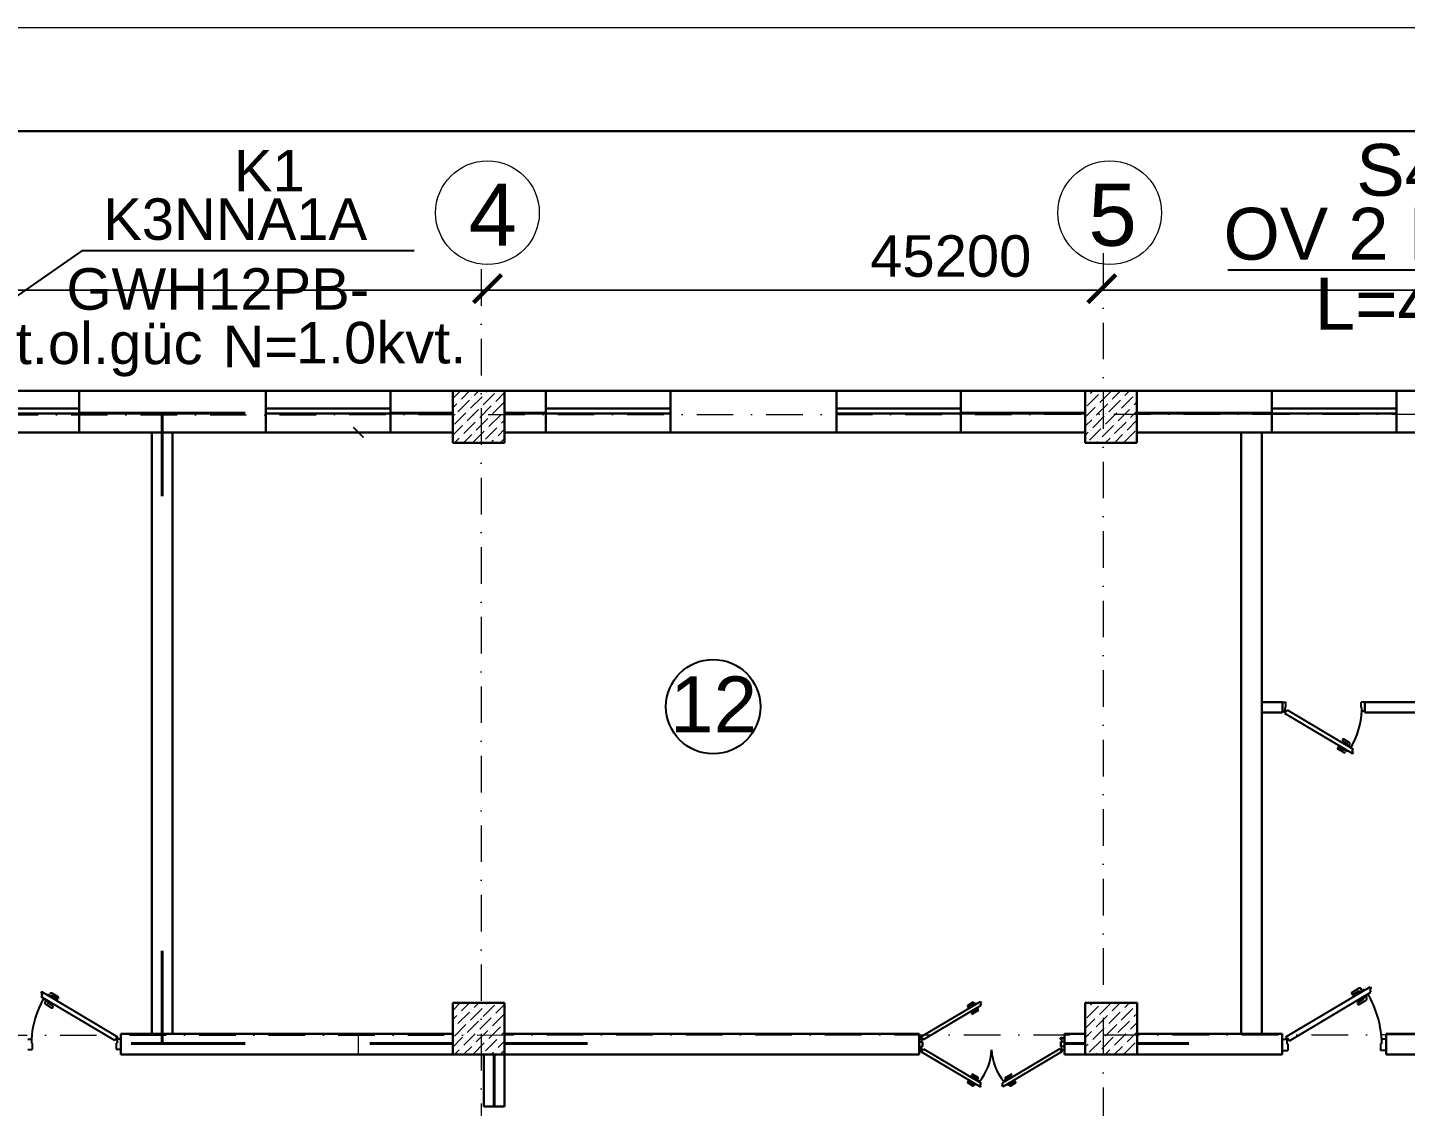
# Model space of a CAD drawing. Header units: millimetres. Extents: x 895788 to 1136524, y -21936 to 400945.
# Drawn here: x 1035898 to 1049184, y 179006 to 189410 of the extents above; entities that cross this region are included whole.
import ezdxf

# ---------------------------------------------------------------- set-up
doc = ezdxf.new("R2010")
doc.units = ezdxf.units.MM
doc.linetypes.add('( Hidden )', pattern=[0.275, 0.15, -0.125])
doc.linetypes.add('Штрихпунктирная', pattern=[670.277762, 352.777767, -176.388884, 0, -141.111112])
doc.layers.add('0_ANNOT_Dimensions', color=7, linetype='Continuous')
for name, color, linetype, lineweight in [('Arakesmelerin xətti_Pen_No__1', 7, 'Continuous', 15), ('ДВЕРИ', 7, 'Continuous', 5), ('невидимка_Ном._пера__241_Ном._пера__7', 7, 'Continuous', 60), ('оси_Ном._пера__1', 7, 'Continuous', 15), ('перегородка_Ном._пера__7', 7, 'Continuous', 60), ('перегородка_Ном._пера__7_Ном._пера__7', 7, 'Continuous', 60)]:
    doc.layers.add(name, color=color, linetype=linetype, lineweight=lineweight)
doc.styles.get("Standard").update_dxf_attribs({"font": 'arial.ttf', "height": 400})
doc.styles.add('СГЕНЕРИР_СТИЛЬ_1', font='arial.ttf')

# ---------------------------------------------------------------- blocks, each defined once
blk = doc.blocks.new('_ArchTick')
at = {"color": 0, "linetype": 'ByBlock', "const_width": 0.15}
blk.add_lwpolyline([(-0.5, -0.5), (0.5, 0.5)], dxfattribs=at)

msp = doc.modelspace()

# ---------------------------------------------------------------- linework, layer by layer
at = {"lineweight": 30}
msp.add_line((1020488.296, 188411.871), (1099331.354, 188411.871), dxfattribs=at)
for p, q in [((1036422.483, 187257.757), (1035209.59, 186413.664)), ((1036422.637, 187260.215), (1039624.906, 187260.215)), ((1072130.618, 186880.032), (1026639.395, 186874.706))]:
    msp.add_line(p, q)
at = {"color": 7}
msp.add_line((1051020.66, 187071.9), (1047471.567, 187071.018), dxfattribs=at)
at = {"color": 0, "lineweight": 30}
for p, q in [((1028597.151, 185905.584), (1069997.151, 185905.584)), ((1036396.67, 185905.584), (1035196.67, 185905.584)), ((1036396.67, 185505.584), (1036396.67, 185905.584)), ((1039396.67, 185905.584), (1038196.67, 185905.584)), ((1038196.67, 185905.584), (1038196.67, 185505.584)), ((1039396.67, 185505.584), (1039396.67, 185905.584)), ((1042096.67, 185905.584), (1040896.67, 185905.584)), ((1040896.67, 185905.584), (1040896.67, 185505.584)), ((1042096.67, 185505.584), (1042096.67, 185905.584)), ((1044896.788, 185905.584), (1043696.788, 185905.584)), ((1043696.788, 185905.584), (1043696.788, 185505.584)), ((1044896.788, 185505.584), (1044896.788, 185905.584)), ((1049096.67, 185905.584), (1047896.67, 185905.584)), ((1047896.67, 185905.584), (1047896.67, 185505.584)), ((1049096.67, 185505.584), (1049096.67, 185905.584)), ((1035196.67, 185505.584), (1036396.67, 185505.584)), ((1037096.974, 185505.584), (1036396.67, 185505.584)), ((1037096.974, 179705.579), (1037096.974, 185505.584)), ((1037096.974, 185505.584), (1037296.974, 185505.584)), ((1037296.974, 185505.584), (1037296.974, 179705.579)), ((1038196.67, 185505.584), (1037296.974, 185505.584)), ((1038196.67, 185505.584), (1039396.67, 185505.584)), ((1039997.346, 185505.584), (1039396.67, 185505.584)), ((1040896.67, 185505.584), (1040497.346, 185505.584)), ((1040896.67, 185505.584), (1042096.67, 185505.584)), ((1043696.67, 185505.584), (1042096.67, 185505.584)), ((1043696.788, 185505.584), (1044896.788, 185505.584)), ((1046095.391, 185505.584), (1044896.67, 185505.584)), ((1047896.67, 185505.584), (1046595.391, 185505.584)), ((1047598.984, 179705.865), (1047598.984, 185505.584)), ((1047598.984, 185505.584), (1047798.984, 185505.584)), ((1047798.984, 185505.584), (1047798.984, 179705.865)), ((1047896.67, 185505.584), (1049096.67, 185505.584)), ((1050496.67, 185505.584), (1049096.67, 185505.584)), ((1047798.984, 182905.584), (1047998.984, 182905.584)), ((1047998.984, 182905.584), (1047998.984, 182805.584)), ((1048792.485, 182905.584), (1048792.485, 182805.584)), ((1048792.485, 182905.584), (1052392.764, 182905.584)), ((1047798.984, 182805.584), (1047998.984, 182805.584)), ((1052397.503, 182805.584), (1048792.485, 182805.584)), ((1036796.87, 179705.865), (1036796.87, 179505.579)), ((1039996.974, 179705.579), (1036796.87, 179705.579)), ((1036796.87, 179705.579), (1037096.974, 179705.579)), ((1037296.974, 179705.579), (1037096.974, 179705.579)), ((1040497.346, 179705.579), (1044496.974, 179705.579)), ((1044496.974, 179705.579), (1044496.974, 179505.579)), ((1045896.974, 179705.579), (1045896.974, 179505.579)), ((1045896.974, 179705.579), (1046096.956, 179705.579)), ((1046596.956, 179705.579), (1047996.956, 179705.579)), ((1047798.984, 179705.865), (1047598.984, 179705.865)), ((1047996.956, 179705.579), (1047996.956, 179505.579)), ((1048996.956, 179705.579), (1048996.956, 179505.579)), ((1048996.956, 179705.579), (1052096.956, 179705.579)), ((1039997.346, 179505.579), (1036796.87, 179505.579)), ((1040496.974, 179505.579), (1040296.974, 179505.579)), ((1040296.974, 179505.579), (1040296.974, 179005.579)), ((1040496.974, 179005.579), (1040496.974, 179505.579)), ((1044496.974, 179505.579), (1040496.974, 179505.579)), ((1047996.956, 179505.579), (1045896.974, 179505.579)), ((1056897.43, 179505.579), (1048996.956, 179505.579)), ((1040496.974, 179005.579), (1040296.974, 179005.579))]:
    msp.add_line(p, q, dxfattribs=at)
at = {"color": 3, "lineweight": 30}
for p, q in [((1040497.346, 185905.584), (1039997.346, 185905.584)), ((1039997.346, 185905.584), (1039997.346, 185405.584)), ((1040497.346, 185405.584), (1040497.346, 185905.584)), ((1046595.391, 185905.584), (1046095.391, 185905.584)), ((1046095.391, 185905.584), (1046095.391, 185405.584)), ((1046595.391, 185405.584), (1046595.391, 185905.584)), ((1039997.346, 185405.584), (1040497.346, 185405.584)), ((1046095.391, 185405.584), (1046595.391, 185405.584)), ((1040497.346, 180005.579), (1039997.346, 180005.579)), ((1039997.346, 180005.579), (1039997.346, 179505.579)), ((1040497.346, 179505.579), (1040497.346, 180005.579)), ((1046596.956, 180005.579), (1046096.956, 180005.579)), ((1046096.956, 180005.579), (1046096.956, 179505.579)), ((1046596.956, 179505.579), (1046596.956, 180005.579)), ((1039997.346, 179505.579), (1040497.346, 179505.579)), ((1046096.956, 179505.579), (1046596.956, 179505.579))]:
    msp.add_line(p, q, dxfattribs=at)
at = {"lineweight": 9}
for p, q in [((1039997.346, 185831.173), (1040070.524, 185904.351)), ((1040081.572, 185827.011), (1040160.145, 185905.584)), ((1040203.106, 185860.157), (1040248.534, 185905.584)), ((1040291.495, 185771.769), (1040401.98, 185882.254)), ((1040324.64, 185893.303), (1040336.922, 185905.584)), ((1040413.029, 185804.914), (1040497.346, 185889.231)), ((1040424.077, 185904.351), (1040424.077, 185904.351)), ((1046147.973, 185882.254), (1046171.304, 185905.584)), ((1046236.362, 185793.866), (1046346.847, 185904.351)), ((1046247.41, 185893.303), (1046247.41, 185893.303)), ((1046357.896, 185827.011), (1046436.469, 185905.584)), ((1046479.43, 185860.157), (1046524.857, 185905.584)), ((1039997.346, 185742.785), (1040037.378, 185782.817)), ((1040048.427, 185705.477), (1040158.912, 185815.963)), ((1040059.475, 185804.914), (1040059.475, 185804.914)), ((1040169.961, 185738.623), (1040280.446, 185849.108)), ((1040181.009, 185838.06), (1040181.009, 185838.06)), ((1040258.349, 185650.235), (1040368.834, 185760.72)), ((1040269.398, 185749.672), (1040269.398, 185749.672)), ((1040302.543, 185871.205), (1040302.543, 185871.205)), ((1040379.883, 185683.38), (1040490.368, 185793.866)), ((1040390.932, 185782.817), (1040390.932, 185782.817)), ((1046095.391, 185829.671), (1046103.779, 185838.06)), ((1046095.391, 185652.895), (1046192.168, 185749.672)), ((1046114.828, 185760.72), (1046225.313, 185871.205)), ((1046125.876, 185860.157), (1046125.876, 185860.157)), ((1046203.216, 185672.332), (1046313.702, 185782.817)), ((1046214.265, 185771.769), (1046214.265, 185771.769)), ((1046324.75, 185705.477), (1046435.236, 185815.963)), ((1046335.799, 185804.914), (1046335.799, 185804.914)), ((1046446.284, 185738.623), (1046556.77, 185849.108)), ((1046457.333, 185838.06), (1046457.333, 185838.06)), ((1046545.721, 185749.672), (1046545.721, 185749.672)), ((1046567.818, 185771.769), (1046595.391, 185799.341)), ((1046578.867, 185871.205), (1046578.867, 185871.205)), ((1039997.346, 185654.396), (1040004.232, 185661.283)), ((1040015.281, 185583.943), (1040125.766, 185694.429)), ((1040026.33, 185683.38), (1040026.33, 185683.38)), ((1040136.815, 185617.089), (1040247.3, 185727.574)), ((1040147.864, 185716.526), (1040147.864, 185716.526)), ((1040225.203, 185528.701), (1040335.689, 185639.186)), ((1040236.252, 185628.138), (1040236.252, 185628.138)), ((1040346.737, 185561.846), (1040457.223, 185672.332)), ((1040357.786, 185661.283), (1040357.786, 185661.283)), ((1040468.271, 185594.992), (1040497.346, 185624.066)), ((1040479.32, 185694.429), (1040479.32, 185694.429)), ((1046095.391, 185564.506), (1046159.022, 185628.138)), ((1046170.071, 185550.798), (1046280.556, 185661.283)), ((1046181.119, 185650.235), (1046181.119, 185650.235)), ((1046291.605, 185583.943), (1046402.09, 185694.429)), ((1046302.653, 185683.38), (1046302.653, 185683.38)), ((1046413.139, 185617.089), (1046523.624, 185727.574)), ((1046424.187, 185716.526), (1046424.187, 185716.526)), ((1046501.527, 185528.701), (1046595.391, 185622.565)), ((1046512.575, 185628.138), (1046512.575, 185628.138)), ((1046534.672, 185650.235), (1046595.391, 185710.953)), ((1039997.346, 185477.62), (1040092.621, 185572.895)), ((1040102.087, 185405.584), (1040181.009, 185484.506)), ((1040103.669, 185495.555), (1040214.155, 185606.04)), ((1040114.718, 185594.992), (1040114.718, 185594.992)), ((1040192.058, 185407.167), (1040302.543, 185517.652)), ((1040203.106, 185506.604), (1040203.106, 185506.604)), ((1040313.592, 185440.312), (1040424.077, 185550.798)), ((1040324.64, 185539.749), (1040324.64, 185539.749)), ((1040435.126, 185473.458), (1040497.346, 185535.678)), ((1040446.174, 185572.895), (1040446.174, 185572.895)), ((1046095.391, 185476.118), (1046125.876, 185506.604)), ((1046136.925, 185429.264), (1046247.41, 185539.749)), ((1046147.973, 185528.701), (1046147.973, 185528.701)), ((1046258.459, 185462.409), (1046368.944, 185572.895)), ((1046269.507, 185561.846), (1046269.507, 185561.846)), ((1046378.411, 185405.584), (1046457.333, 185484.506)), ((1046379.993, 185495.555), (1046490.478, 185606.04)), ((1046391.041, 185594.992), (1046391.041, 185594.992)), ((1046468.381, 185407.167), (1046578.867, 185517.652)), ((1046479.43, 185506.604), (1046479.43, 185506.604)), ((1040013.699, 185405.584), (1040059.475, 185451.361)), ((1040081.572, 185473.458), (1040081.572, 185473.458)), ((1040291.495, 185418.215), (1040291.495, 185418.215)), ((1040367.252, 185405.584), (1040390.932, 185429.264)), ((1040413.029, 185451.361), (1040413.029, 185451.361)), ((1040455.641, 185405.584), (1040497.346, 185447.29)), ((1046114.828, 185407.167), (1046114.828, 185407.167)), ((1046201.634, 185405.584), (1046214.265, 185418.215)), ((1046236.362, 185440.312), (1046236.362, 185440.312)), ((1046290.022, 185405.584), (1046335.799, 185451.361)), ((1046357.896, 185473.458), (1046357.896, 185473.458)), ((1046567.818, 185418.215), (1046567.818, 185418.215)), ((1046589.915, 185440.312), (1046595.391, 185445.788)), ((1039997.346, 179931.167), (1040070.524, 180004.345)), ((1040048.427, 179805.472), (1040158.912, 179915.957)), ((1040059.475, 179904.909), (1040059.475, 179904.909)), ((1040081.572, 179927.006), (1040160.145, 180005.579)), ((1040169.961, 179838.617), (1040280.446, 179949.103)), ((1040181.009, 179938.054), (1040181.009, 179938.054)), ((1040203.106, 179960.151), (1040248.534, 180005.579)), ((1040291.495, 179871.763), (1040401.98, 179982.248)), ((1040302.543, 179971.2), (1040302.543, 179971.2)), ((1040324.64, 179993.297), (1040336.922, 180005.579)), ((1040413.029, 179904.909), (1040497.346, 179989.226)), ((1040424.077, 180004.345), (1040424.077, 180004.345)), ((1046096.956, 179932.796), (1046102.214, 179938.054)), ((1046113.263, 179860.714), (1046223.748, 179971.2)), ((1046124.311, 179960.151), (1046124.311, 179960.151)), ((1046146.408, 179982.248), (1046169.739, 180005.579)), ((1046234.797, 179893.86), (1046345.282, 180004.345)), ((1046245.845, 179993.297), (1046245.845, 179993.297)), ((1046323.185, 179805.472), (1046433.671, 179915.957)), ((1046334.234, 179904.909), (1046334.234, 179904.909)), ((1046356.331, 179927.006), (1046434.904, 180005.579)), ((1046444.719, 179838.617), (1046555.205, 179949.103)), ((1046455.768, 179938.054), (1046455.768, 179938.054)), ((1046477.865, 179960.151), (1046523.292, 180005.579)), ((1046566.253, 179871.763), (1046596.956, 179902.466)), ((1046577.302, 179971.2), (1046577.302, 179971.2)), ((1039997.346, 179842.779), (1040037.378, 179882.811)), ((1040015.281, 179683.938), (1040125.766, 179794.423)), ((1040026.33, 179783.375), (1040026.33, 179783.375)), ((1040136.815, 179717.083), (1040247.3, 179827.569)), ((1040147.864, 179816.52), (1040147.864, 179816.52)), ((1040258.349, 179750.229), (1040368.834, 179860.714)), ((1040269.398, 179849.666), (1040269.398, 179849.666)), ((1040346.737, 179661.841), (1040457.223, 179772.326)), ((1040379.883, 179783.375), (1040490.368, 179893.86)), ((1040390.932, 179882.811), (1040390.932, 179882.811)), ((1040479.32, 179794.423), (1040479.32, 179794.423)), ((1046096.956, 179756.019), (1046190.603, 179849.666)), ((1046201.651, 179772.326), (1046312.137, 179882.811)), ((1046212.7, 179871.763), (1046212.7, 179871.763)), ((1046290.04, 179683.938), (1046400.525, 179794.423)), ((1046301.088, 179783.375), (1046301.088, 179783.375)), ((1046411.574, 179717.083), (1046522.059, 179827.569)), ((1046422.622, 179816.52), (1046422.622, 179816.52)), ((1046533.108, 179750.229), (1046596.956, 179814.077)), ((1046544.156, 179849.666), (1046544.156, 179849.666)), ((1039997.346, 179754.391), (1040004.232, 179761.277)), ((1039997.346, 179577.614), (1040092.621, 179672.889)), ((1040103.669, 179595.549), (1040214.155, 179706.035)), ((1040114.718, 179694.986), (1040114.718, 179694.986)), ((1040225.203, 179628.695), (1040335.689, 179739.18)), ((1040236.252, 179728.132), (1040236.252, 179728.132)), ((1040313.592, 179540.307), (1040424.077, 179650.792)), ((1040324.64, 179639.744), (1040324.64, 179639.744)), ((1040357.786, 179761.277), (1040357.786, 179761.277)), ((1040435.126, 179573.452), (1040497.346, 179635.672)), ((1040446.174, 179672.889), (1040446.174, 179672.889)), ((1040468.271, 179694.986), (1040497.346, 179724.061)), ((1046096.956, 179667.631), (1046157.457, 179728.132)), ((1046135.36, 179529.258), (1046245.845, 179639.744)), ((1046168.506, 179650.792), (1046278.991, 179761.277)), ((1046179.554, 179750.229), (1046179.554, 179750.229)), ((1046256.894, 179562.404), (1046367.379, 179672.889)), ((1046267.942, 179661.841), (1046267.942, 179661.841)), ((1046378.428, 179595.549), (1046488.913, 179706.035)), ((1046389.476, 179694.986), (1046389.476, 179694.986)), ((1046499.962, 179628.695), (1046596.956, 179725.689)), ((1046511.01, 179728.132), (1046511.01, 179728.132)), ((1040013.699, 179505.579), (1040059.475, 179551.355)), ((1040081.572, 179573.452), (1040081.572, 179573.452)), ((1040102.087, 179505.579), (1040181.009, 179584.501)), ((1040192.058, 179507.161), (1040302.543, 179617.646)), ((1040203.106, 179606.598), (1040203.106, 179606.598)), ((1040291.495, 179518.21), (1040291.495, 179518.21)), ((1040367.252, 179505.579), (1040390.932, 179529.258)), ((1040413.029, 179551.355), (1040413.029, 179551.355)), ((1040455.641, 179505.579), (1040497.346, 179547.284)), ((1046096.956, 179579.242), (1046124.311, 179606.598)), ((1046113.263, 179507.161), (1046113.263, 179507.161)), ((1046146.408, 179628.695), (1046146.408, 179628.695)), ((1046200.069, 179505.579), (1046212.7, 179518.21)), ((1046234.797, 179540.307), (1046234.797, 179540.307)), ((1046288.457, 179505.579), (1046334.234, 179551.355)), ((1046356.331, 179573.452), (1046356.331, 179573.452)), ((1046376.846, 179505.579), (1046455.768, 179584.501)), ((1046466.816, 179507.161), (1046577.302, 179617.646)), ((1046477.865, 179606.598), (1046477.865, 179606.598)), ((1046566.253, 179518.21), (1046566.253, 179518.21)), ((1046588.35, 179540.307), (1046596.956, 179548.912))]:
    msp.add_line(p, q, dxfattribs=at)
at = {"color": 146, "lineweight": 30, "true_color": 0x105689}
for p, q in [((1036396.67, 185736.722), (1035196.67, 185736.722)), ((1035196.67, 185686.722), (1036396.67, 185686.722)), ((1036396.67, 185686.722), (1036396.67, 185736.722)), ((1038196.67, 185736.722), (1038196.67, 185686.722)), ((1039396.67, 185736.722), (1038196.67, 185736.722)), ((1038196.67, 185686.722), (1039396.67, 185686.722)), ((1039396.67, 185686.722), (1039396.67, 185736.722)), ((1040896.67, 185736.722), (1040896.67, 185686.722)), ((1042096.67, 185736.722), (1040896.67, 185736.722)), ((1040896.67, 185686.722), (1042096.67, 185686.722)), ((1042096.67, 185686.722), (1042096.67, 185736.722)), ((1043696.788, 185736.722), (1043696.788, 185686.722)), ((1044896.788, 185736.722), (1043696.788, 185736.722)), ((1043696.788, 185686.722), (1044896.788, 185686.722)), ((1044896.788, 185686.722), (1044896.788, 185736.722)), ((1047896.67, 185736.722), (1047896.67, 185686.722)), ((1049096.67, 185736.722), (1047896.67, 185736.722)), ((1047896.67, 185686.722), (1049096.67, 185686.722)), ((1049096.67, 185686.722), (1049096.67, 185736.722))]:
    msp.add_line(p, q, dxfattribs=at)
at = {"lineweight": 40}
for p, q in [((1037196.974, 185691.076), (1036396.67, 185691.076)), ((1037997.279, 185691.076), (1037196.974, 185691.076)), ((1037196.974, 185691.076), (1037196.974, 184891.076)), ((1039997.346, 185691.076), (1039396.67, 185691.076)), ((1040497.346, 185691.076), (1040896.67, 185691.076)), ((1046095.391, 185691.076), (1044896.788, 185691.076)), ((1046595.391, 185691.076), (1047896.67, 185691.076)), ((1037196.974, 179612.029), (1037196.974, 180505.579)), ((1036897.87, 179612.029), (1037196.974, 179612.029)), ((1037196.974, 179612.029), (1037996.974, 179612.029)), ((1039197.346, 179612.029), (1039997.346, 179612.029)), ((1040396.974, 179505.579), (1040396.974, 179005.579)), ((1040497.346, 179612.029), (1041297.346, 179612.029)), ((1045896.974, 179612.029), (1046096.956, 179612.029)), ((1046596.956, 179612.029), (1047096.956, 179612.029))]:
    msp.add_line(p, q, dxfattribs=at)
at = {"color": 0, "lineweight": 25}
msp.add_circle((1042509.073, 182860.835), 454.873, dxfattribs=at)
at = {"layer": '0_ANNOT_Dimensions', "lineweight": 9}
for p, q in [((1039388.85, 185505.584), (1039087.6, 185505.584)), ((1047798.984, 182556.617), (1047798.984, 182255.367)), ((1039088.85, 179705.579), (1039087.6, 179705.579)), ((1039088.85, 179705.579), (1039087.6, 179705.579)), ((1039088.85, 179505.579), (1039088.85, 179705.579)), ((1039088.85, 179505.579), (1039090.1, 179505.579)), ((1039088.85, 179505.579), (1039090.1, 179505.579)), ((1040574.1, 179505.579), (1040875.35, 179505.579)), ((1040297.151, 179378.545), (1040297.151, 179077.295)), ((1040297.151, 179378.545), (1040297.151, 179077.295)), ((1040496.974, 179378.545), (1040496.974, 179077.295)), ((1040496.974, 179378.545), (1040496.974, 179077.295))]:
    msp.add_line(p, q, dxfattribs=at)
at = {"layer": 'Arakesmelerin xətti_Pen_No__1', "color": 7, "linetype": '( Hidden )', "lineweight": 15}
msp.add_line((1041611.308, 179505.579), (1041711.308, 179505.579), dxfattribs=at)
at = {"layer": 'ДВЕРИ', "color": 251, "lineweight": 25, "true_color": 0x636466}
for p, q in [((1047992.485, 182905.584), (1048032.381, 182905.584)), ((1048024.402, 182816.474), (1048024.402, 182853.474)), ((1048024.402, 182853.474), (1048032.381, 182853.474)), ((1048030.658, 182806.782), (1048044.026, 182829.285)), ((1048032.381, 182853.474), (1048032.381, 182905.018)), ((1048044.026, 182829.285), (1048680.761, 182451.023)), ((1048796.412, 182905.584), (1048756.575, 182905.584)), ((1048756.575, 182853.474), (1048756.575, 182905.584)), ((1048764.554, 182853.474), (1048756.575, 182853.474)), ((1048764.554, 182816.474), (1048764.554, 182853.474)), ((1047992.485, 182816.474), (1048024.402, 182816.474)), ((1047992.485, 182816.474), (1048024.402, 182816.474)), ((1048016.789, 182799.06), (1048023.797, 182810.858)), ((1048016.789, 182799.06), (1048674.103, 182408.569)), ((1048023.797, 182810.858), (1048030.658, 182806.782)), ((1048796.412, 182816.474), (1048764.554, 182816.474)), ((1048530.458, 182462.318), (1048532.072, 182465.036)), ((1048583.973, 182421.245), (1048533.242, 182451.383)), ((1048543.008, 182467.821), (1048584.167, 182443.37)), ((1048578.508, 182543.202), (1048576.893, 182540.484)), ((1048577.786, 182460.119), (1048580.188, 182464.164)), ((1048627.772, 182430.424), (1048577.786, 182460.119)), ((1048579.678, 182529.548), (1048620.837, 182505.097)), ((1048640.174, 182515.849), (1048589.444, 182545.987)), ((1048595.102, 182446.155), (1048596.717, 182448.873)), ((1048600.673, 182498.646), (1048603.455, 182503.328)), ((1048603.455, 182503.328), (1048653.441, 182473.633)), ((1048613.149, 182439.111), (1048605.844, 182426.815)), ((1048623.622, 182494.162), (1048622.386, 182492.082)), ((1048630.175, 182434.468), (1048627.772, 182430.424)), ((1048638.818, 182482.32), (1048645.744, 182493.978)), ((1048653.441, 182473.633), (1048650.638, 182468.914)), ((1048668.535, 182430.442), (1048680.76, 182451.02)), ((1048682.255, 182422.291), (1048668.535, 182430.442)), ((1048674.103, 182408.569), (1048682.255, 182422.291)), ((1036035.937, 180110.937), (1036026.836, 180095.618)), ((1036026.836, 180095.618), (1036042.153, 180086.519)), ((1036739.332, 179641.265), (1036028.504, 180063.543)), ((1036042.153, 180086.519), (1036028.506, 180063.546)), ((1036769.738, 179675.007), (1036035.937, 180110.937)), ((1036059.003, 180038.302), (1036062.132, 180043.569)), ((1036114.806, 180005.151), (1036059.003, 180038.302)), ((1036075.328, 180028.604), (1036067.596, 180015.589)), ((1036084.977, 180082.024), (1036087.659, 180086.539)), ((1036087.659, 180086.539), (1036143.462, 180053.388)), ((1036103.984, 180076.84), (1036112.139, 180090.568)), ((1036124.131, 180068.977), (1036122.328, 180065.943)), ((1036182.287, 180044.79), (1036136.339, 180072.086)), ((1036136.555, 180096.785), (1036193.189, 180063.141)), ((1036143.462, 180053.388), (1036140.78, 180048.873)), ((1036196.297, 180050.933), (1036194.495, 180047.899)), ((1048031.29, 179676.432), (1048843.331, 180158.842)), ((1048064.938, 179639.093), (1048851.556, 180106.395)), ((1048665.872, 180092.441), (1048667.867, 180089.083)), ((1048731.985, 180143.182), (1048669.312, 180105.95)), ((1048681.377, 180085.642), (1048732.224, 180115.849)), ((1048786.094, 180131.843), (1048724.341, 180095.157)), ((1048724.341, 180095.157), (1048727.309, 180090.161)), ((1048726.679, 180009.385), (1048777.526, 180039.592)), ((1048745.733, 180112.409), (1048747.728, 180109.051)), ((1048752.616, 180047.562), (1048756.053, 180041.777)), ((1048756.053, 180041.777), (1048817.805, 180078.463)), ((1048768.028, 180121.11), (1048759.004, 180136.301)), ((1048780.966, 180053.101), (1048779.44, 180055.671)), ((1048789.062, 180126.846), (1048786.094, 180131.843)), ((1048799.74, 180067.73), (1048808.296, 180053.328)), ((1048817.805, 180078.463), (1048814.343, 180084.292)), ((1048853.402, 180141.889), (1048836.452, 180131.82)), ((1048836.452, 180131.82), (1048851.554, 180106.398)), ((1048843.331, 180158.842), (1048853.402, 180141.889)), ((1036073.814, 179991.173), (1036130.447, 179957.529)), ((1036092.293, 180015.384), (1036093.672, 180017.706)), ((1036141.349, 179975.88), (1036095.401, 180003.176)), ((1036117.911, 180010.378), (1036114.806, 180005.151)), ((1036142.655, 179960.637), (1036144.458, 179963.672)), ((1044512.561, 179676.509), (1045087.216, 180017.895)), ((1044536.373, 179650.085), (1045093.037, 179980.78)), ((1044961.634, 179970.905), (1044963.046, 179968.528)), ((1045008.42, 180006.813), (1044964.069, 179980.465)), ((1044972.606, 179966.094), (1045008.589, 179987.47)), ((1045003.642, 179900.192), (1045002.231, 179902.569)), ((1045046.711, 179998.788), (1045003.011, 179972.827)), ((1045003.011, 179972.827), (1045005.111, 179969.292)), ((1045004.665, 179912.129), (1045040.648, 179933.505)), ((1045057.554, 179924.106), (1045013.203, 179897.758)), ((1045018.149, 179985.036), (1045019.561, 179982.659)), ((1045023.02, 179939.146), (1045025.452, 179935.052)), ((1045025.452, 179935.052), (1045069.152, 179961.013)), ((1045033.927, 179991.193), (1045027.54, 180001.944)), ((1045043.082, 179943.066), (1045042.002, 179944.884)), ((1045048.812, 179995.253), (1045046.711, 179998.788)), ((1045056.368, 179953.418), (1045062.423, 179943.226)), ((1045069.152, 179961.013), (1045066.702, 179965.138)), ((1045094.343, 180005.898), (1045082.348, 179998.772)), ((1045082.348, 179998.772), (1045093.035, 179980.782)), ((1045087.216, 180017.895), (1045094.343, 180005.898)), ((1048725.234, 179992.517), (1048723.239, 179995.876)), ((1048801.415, 180026.309), (1048738.743, 179989.077)), ((1035899.395, 179655.566), (1035934.961, 179655.566)), ((1035934.961, 179655.566), (1035934.961, 179614.261)), ((1036754.256, 179666.386), (1036739.332, 179641.265)), ((1036761.914, 179661.836), (1036754.256, 179666.386)), ((1036796.87, 179655.566), (1036761.239, 179655.566)), ((1036796.87, 179655.566), (1036761.239, 179655.566)), ((1036761.239, 179655.566), (1036761.239, 179614.261)), ((1036769.738, 179675.007), (1036761.914, 179661.836)), ((1044491.314, 179661.285), (1044519.217, 179661.285)), ((1044491.314, 179661.285), (1044519.217, 179661.285)), ((1044512.561, 179676.509), (1044518.688, 179666.195)), ((1044518.688, 179666.195), (1044524.686, 179669.758)), ((1044519.217, 179661.285), (1044519.217, 179628.938)), ((1044524.686, 179669.758), (1044536.373, 179650.085)), ((1045863.602, 179669.758), (1045851.915, 179650.085)), ((1045869.6, 179666.195), (1045863.602, 179669.758)), ((1045896.974, 179661.285), (1045869.071, 179661.285)), ((1045896.974, 179661.285), (1045869.071, 179661.285)), ((1045869.071, 179661.285), (1045869.071, 179628.938)), ((1045875.727, 179676.509), (1045869.6, 179666.195)), ((1048001.265, 179654.919), (1048040.696, 179654.919)), ((1048001.265, 179654.919), (1048040.696, 179654.919)), ((1048031.29, 179676.432), (1048039.948, 179661.858)), ((1048039.948, 179661.858), (1048048.423, 179666.892)), ((1048040.696, 179654.919), (1048040.696, 179609.209)), ((1048048.423, 179666.892), (1048064.938, 179639.093)), ((1048994.43, 179654.919), (1048955.073, 179654.919)), ((1048955.073, 179654.919), (1048955.073, 179609.209)), ((1035899.395, 179556.087), (1035943.868, 179556.087)), ((1035934.961, 179614.261), (1035943.868, 179614.261)), ((1035943.868, 179614.261), (1035943.868, 179556.087)), ((1036761.239, 179614.261), (1036752.331, 179614.261)), ((1036752.331, 179614.261), (1036752.331, 179556.719)), ((1036796.87, 179556.087), (1036752.331, 179556.087)), ((1044491.314, 179628.938), (1044526.193, 179628.938)), ((1044491.314, 179583.381), (1044526.193, 179583.381)), ((1044491.314, 179551.034), (1044519.217, 179551.034)), ((1044491.314, 179551.034), (1044519.217, 179551.034)), ((1044512.561, 179535.81), (1044518.688, 179546.123)), ((1044512.561, 179535.81), (1045087.216, 179194.424)), ((1044518.688, 179546.123), (1044524.686, 179542.561)), ((1044519.217, 179628.938), (1044526.193, 179628.938)), ((1044519.217, 179551.034), (1044519.217, 179583.381)), ((1044519.217, 179583.381), (1044526.193, 179583.381)), ((1044524.686, 179542.561), (1044536.373, 179562.234)), ((1044526.193, 179628.938), (1044526.193, 179583.876)), ((1044526.193, 179583.381), (1044526.193, 179628.443)), ((1044536.373, 179562.234), (1045093.037, 179231.539)), ((1045851.915, 179562.234), (1045295.251, 179231.539)), ((1045875.727, 179535.81), (1045301.072, 179194.424)), ((1045863.602, 179542.561), (1045851.915, 179562.234)), ((1045869.071, 179628.938), (1045862.095, 179628.938)), ((1045862.095, 179628.938), (1045862.095, 179583.876)), ((1045896.974, 179628.938), (1045862.095, 179628.938)), ((1045862.095, 179583.381), (1045862.095, 179628.443)), ((1045896.974, 179583.381), (1045862.095, 179583.381)), ((1045869.071, 179583.381), (1045862.095, 179583.381)), ((1045869.6, 179546.123), (1045863.602, 179542.561)), ((1045869.071, 179551.034), (1045869.071, 179583.381)), ((1045896.974, 179551.034), (1045869.071, 179551.034)), ((1045896.974, 179551.034), (1045869.071, 179551.034)), ((1045875.727, 179535.81), (1045869.6, 179546.123)), ((1048001.265, 179544.833), (1048050.553, 179544.833)), ((1048040.696, 179609.209), (1048050.553, 179609.209)), ((1048050.553, 179609.209), (1048050.553, 179545.533)), ((1048955.073, 179609.209), (1048945.216, 179609.209)), ((1048945.216, 179609.209), (1048945.216, 179544.833)), ((1048994.43, 179544.833), (1048945.216, 179544.833)), ((1044961.634, 179241.414), (1044963.046, 179243.79)), ((1045008.42, 179205.506), (1044964.069, 179231.854)), ((1044972.606, 179246.225), (1045008.589, 179224.849)), ((1045003.642, 179312.126), (1045002.231, 179309.75)), ((1045003.011, 179239.492), (1045005.111, 179243.027)), ((1045046.711, 179213.531), (1045003.011, 179239.492)), ((1045004.665, 179300.19), (1045040.648, 179278.813)), ((1045057.554, 179288.213), (1045013.203, 179314.561)), ((1045023.02, 179273.173), (1045025.452, 179277.267)), ((1045025.452, 179277.267), (1045069.152, 179251.306)), ((1045043.082, 179269.253), (1045042.002, 179267.435)), ((1045056.368, 179258.901), (1045062.423, 179269.093)), ((1045069.152, 179251.306), (1045066.702, 179247.181)), ((1045082.348, 179213.546), (1045093.035, 179231.537)), ((1045305.94, 179213.546), (1045295.253, 179231.537)), ((1045362.836, 179277.267), (1045319.136, 179251.306)), ((1045319.136, 179251.306), (1045321.586, 179247.181)), ((1045331.92, 179258.901), (1045325.865, 179269.093)), ((1045330.735, 179288.213), (1045375.086, 179314.561)), ((1045341.577, 179213.531), (1045385.277, 179239.492)), ((1045345.206, 179269.253), (1045346.286, 179267.435)), ((1045383.623, 179300.19), (1045347.64, 179278.813)), ((1045365.268, 179273.173), (1045362.836, 179277.267)), ((1045415.682, 179246.225), (1045379.699, 179224.849)), ((1045379.868, 179205.506), (1045424.219, 179231.854)), ((1045385.277, 179239.492), (1045383.177, 179243.027)), ((1045384.646, 179312.126), (1045386.058, 179309.75)), ((1045426.654, 179241.414), (1045425.242, 179243.79)), ((1045018.149, 179227.283), (1045019.561, 179229.66)), ((1045033.927, 179221.125), (1045027.54, 179210.375)), ((1045048.812, 179217.066), (1045046.711, 179213.531)), ((1045094.343, 179206.421), (1045082.348, 179213.546)), ((1045087.216, 179194.424), (1045094.343, 179206.421)), ((1045293.945, 179206.421), (1045305.94, 179213.546)), ((1045301.072, 179194.424), (1045293.945, 179206.421)), ((1045339.477, 179217.066), (1045341.577, 179213.531)), ((1045354.361, 179221.125), (1045360.748, 179210.375)), ((1045370.139, 179227.283), (1045368.727, 179229.66))]:
    msp.add_line(p, q, dxfattribs=at)
for centre, radius, start, end in [((1047940.717, 182871.514), 825.474, 330.4294112, 356.5923451), ((1048537.318, 182458.243), 7.979, 149.2867078, 239.2867078), ((1048538.932, 182460.961), 7.979, 59.2867078, 149.2867078), ((1048583.753, 182536.408), 7.979, 149.2867078, 239.2867078), ((1048585.368, 182539.127), 7.979, 59.2867078, 149.2867078), ((1048592.124, 182434.965), 15.959, 239.2867078, 329.2867078), ((1048588.242, 182450.23), 7.979, 239.2867078, 329.2867078), ((1048616.761, 182498.237), 7.979, 329.2867078, 59.2867078), ((1048632.024, 182502.129), 15.959, 329.2867078, 59.2867078), ((1036854.662, 179594.122), 921.529, 150.4294111, 176.5923451), ((1036127.456, 180081.469), 17.816, 59.2867078, 149.2867078), ((1036131.789, 180064.428), 8.908, 59.2867078, 149.2867078), ((1036186.836, 180052.448), 8.908, 239.2867078, 329.2867078), ((1036188.639, 180055.483), 8.908, 329.2867078, 59.2867078), ((1048674.347, 180097.475), 9.858, 120.7132922, 210.7132922), ((1048676.342, 180094.117), 9.858, 210.7132922, 300.7132922), ((1048742.054, 180126.232), 19.715, 30.7132922, 120.7132922), ((1048737.259, 180107.374), 9.858, 30.7132922, 120.7132922), ((1048772.491, 180048.067), 9.858, 300.7132922, 30.7132922), ((1048791.346, 180043.259), 19.715, 300.7132922, 30.7132922), ((1047937.312, 179586.924), 1019.784, 3.4076549, 29.5705888), ((1036082.913, 180006.49), 17.816, 149.2867078, 239.2867078), ((1036099.951, 180010.835), 8.908, 149.2867078, 239.2867078), ((1036134.997, 179965.187), 8.908, 239.2867078, 329.2867078), ((1036136.8, 179968.222), 8.908, 329.2867078, 59.2867078), ((1044967.632, 179974.468), 6.976, 120.7132922, 210.7132922), ((1044969.043, 179972.091), 6.976, 210.7132922, 300.7132922), ((1045008.228, 179906.132), 6.976, 120.7132922, 210.7132922), ((1045009.64, 179903.755), 6.976, 210.7132922, 300.7132922), ((1045015.545, 179994.818), 13.952, 30.7132922, 120.7132922), ((1045012.152, 179981.473), 6.976, 30.7132922, 120.7132922), ((1045037.085, 179939.503), 6.976, 300.7132922, 30.7132922), ((1045050.428, 179936.1), 13.952, 300.7132922, 30.7132922), ((1048731.714, 180000.91), 9.858, 120.7132922, 210.7132922), ((1048733.709, 179997.552), 9.858, 210.7132922, 300.7132922), ((1044690.956, 179570.202), 503.553, 319.4762687, 357.818466), ((1045703.23, 179572.508), 509.539, 182.4153599, 220.2899054), ((1044967.632, 179237.851), 6.976, 149.2867078, 239.2867078), ((1044969.043, 179240.228), 6.976, 59.2867078, 149.2867078), ((1045008.228, 179306.187), 6.976, 149.2867078, 239.2867078), ((1045009.64, 179308.564), 6.976, 59.2867078, 149.2867078), ((1045037.085, 179272.816), 6.976, 329.2867078, 59.2867078), ((1045050.428, 179276.219), 13.952, 329.2867078, 59.2867078), ((1045337.86, 179276.219), 13.952, 120.7132922, 210.7132922), ((1045351.203, 179272.816), 6.976, 120.7132922, 210.7132922), ((1045378.648, 179308.564), 6.976, 30.7132922, 120.7132922), ((1045380.06, 179306.187), 6.976, 300.7132922, 30.7132922), ((1045419.245, 179240.228), 6.976, 30.7132922, 120.7132922), ((1045420.657, 179237.851), 6.976, 300.7132922, 30.7132922), ((1045015.545, 179217.501), 13.952, 239.2867078, 329.2867078), ((1045012.152, 179230.846), 6.976, 239.2867078, 329.2867078), ((1045372.743, 179217.501), 13.952, 210.7132922, 300.7132922), ((1045376.136, 179230.846), 6.976, 210.7132922, 300.7132922)]:
    msp.add_arc(centre, radius, start, end, dxfattribs=at)
at = {"layer": 'невидимка_Ном._пера__241_Ном._пера__7', "linetype": 'Continuous', "lineweight": 20}
msp.add_line((1016496.242, 189409.884), (1100329.368, 189409.884), dxfattribs=at)
at = {"layer": 'оси_Ном._пера__1', "linetype": 'Штрихпунктирная'}
for p, q in [((1022239.37, 185669.263), (1070427.837, 185691.076)), ((1022133.561, 179687.711), (1070432.809, 179705.865))]:
    msp.add_line(p, q, dxfattribs=at)
at = {"layer": 'оси_Ном._пера__1', "linetype": 'Штрихпунктирная', "flags": 128}
for points in [[(1046270.921, 187234.154), (1046270.921, 146959.652), (1046270.921, 145367.466)], [(1040270.921, 187079.198), (1040270.921, 146959.652), (1040270.921, 145367.466)]]:
    msp.add_lwpolyline(points, dxfattribs=at)
at = {"layer": 'оси_Ном._пера__1', "linetype": 'Continuous'}
for centre in [(1040332.78, 187624.383), (1046332.78, 187624.383)]:
    msp.add_circle(centre, 500, dxfattribs=at)

# ---------------------------------------------------------------- block references
at = {"xscale": 270, "yscale": 270, "zscale": 270, "rotation": 180}
msp.add_blockref('_ArchTick', (1040332.78, 186891.198), dxfattribs=at)
at = {"xscale": 270, "yscale": 270, "zscale": 270}
msp.add_blockref('_ArchTick', (1046257.302, 186891.936), dxfattribs=at)
at = {"layer": '0_ANNOT_Dimensions', "lineweight": 9, "xscale": 100, "yscale": 100, "zscale": 100, "rotation": 90}
msp.add_blockref('_ArchTick', (1039088.85, 185505.584), dxfattribs=at)

# ---------------------------------------------------------------- texts
at = {"color": 7}
for s, p in [('S4', (1048710.962, 187787.723)), ('OV 2 E 200', (1047429.914, 187171.515))]:
    msp.add_text(s, height=500, dxfattribs=at).set_placement(p)
for s, p in [('K1', (1037887.192, 187829.345)), ('K3NNA1A', (1036626.869, 187362.648)), ('GWH12PB-', (1036273.254, 186688.888)), ('t.ol.güc ', (1035783.958, 186164.346)), ('1.0kvt.', (1038484.222, 186170.884)), ('N=', (1037777.365, 186134.167))]:
    msp.add_text(s, height=400).set_placement(p)
at = {"color": 0}
msp.add_text('L=400', height=500, dxfattribs=at).set_placement((1048310.733, 186497.185))
at = {"insert": (1044800.356, 187203.724), "char_height": 400, "attachment_point": 5}
msp.add_mtext('45200', dxfattribs=at)
at = {"layer": 'перегородка_Ном._пера__7', "lineweight": 50, "style": 'СГЕНЕРИР_СТИЛЬ_1'}
msp.add_text('12', height=540, dxfattribs=at).set_placement((1042093.496, 182612.081))
at = {"layer": 'перегородка_Ном._пера__7_Ном._пера__7', "lineweight": 50, "style": 'СГЕНЕРИР_СТИЛЬ_1'}
for s, p in [('4', (1040151.9, 187305.285)), ('5', (1046127.753, 187305.285))]:
    msp.add_text(s, height=600, dxfattribs=at).set_placement(p)

doc.saveas('drawing.dxf')
